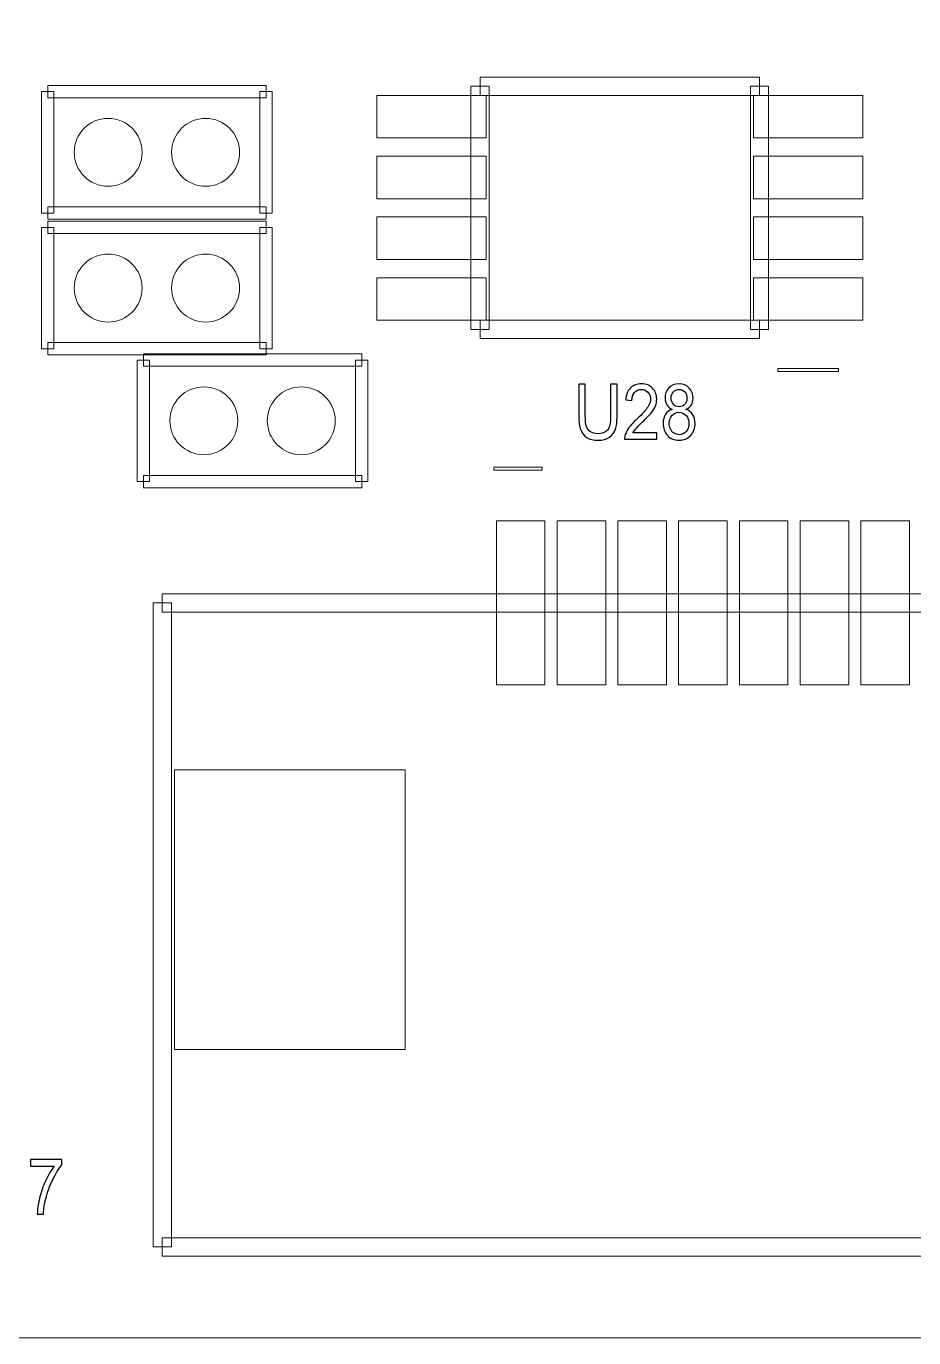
# Model space of a CAD drawing. Header units: millimetres. Extents: x -62 to 58, y -47 to 48.
# Drawn here: x -24.04 to -16.73, y -35.82 to -25.02 of the extents above; entities that cross this region are included whole.
import ezdxf

# ---------------------------------------------------------------- set-up
doc = ezdxf.new("R2010")
doc.units = ezdxf.units.MM
doc.header["$MEASUREMENT"] = 0
for name, color, linetype in [('BG_OUTLINE', 7, 'Continuous'), ('PG_SILKSCREEN_TOP', 7, 'Continuous'), ('PIN_SOLDERMASK_TOP', 7, 'Continuous'), ('RD_SILKSCREEN_TOP', 7, 'Continuous')]:
    doc.layers.add(name, color=color, linetype=linetype)

msp = doc.modelspace()

# ---------------------------------------------------------------- linework, layer by layer
at = {"layer": 'BG_OUTLINE', "lineweight": 9}
msp.add_open_spline([(-39.9999, -35.8165), (-39.9999, -35.8165), (-39.9999, 34.1833), (-39.9999, 34.1833), (-39.9999, 34.1833), (-39.9999, 34.1833), (39.9999, 34.1833), (39.9999, 34.1833), (39.9999, 34.1833), (39.9999, 34.1833), (39.9999, -35.8165), (39.9999, -35.8165), (39.9999, -35.8165), (39.9999, -35.8165), (-39.9999, -35.8165), (-39.9999, -35.8165)], degree=3, knots=[0, 0, 0, 0, 0.25, 0.25, 0.25, 0.25, 0.5, 0.5, 0.5, 0.5, 0.75, 0.75, 0.75, 0.75, 1, 1, 1, 1], dxfattribs=at)
at = {"layer": 'PG_SILKSCREEN_TOP', "lineweight": 9}
for points in [[(-20.3016, -25.5926), (-20.3016, -25.5926), (-20.3016, -25.4425), (-20.3016, -25.4425), (-20.3016, -25.4425), (-20.3016, -25.4425), (-18.0015, -25.4425), (-18.0015, -25.4425), (-18.0015, -25.4425), (-18.0015, -25.4425), (-18.0015, -25.5926), (-18.0015, -25.5926), (-18.0015, -25.5926), (-18.0015, -25.5926), (-20.3016, -25.5926), (-20.3016, -25.5926)], [(-23.8091, -26.5602), (-23.8091, -26.5602), (-23.9107, -26.5602), (-23.9107, -26.5602), (-23.9107, -26.5602), (-23.9107, -26.5602), (-23.9107, -25.5605), (-23.9107, -25.5605), (-23.9107, -25.5605), (-23.9107, -25.5605), (-23.8091, -25.5605), (-23.8091, -25.5605), (-23.8091, -25.5605), (-23.8091, -25.5605), (-23.8091, -26.5602), (-23.8091, -26.5602)], [(-23.8599, -25.6113), (-23.8599, -25.6113), (-23.8599, -25.5097), (-23.8599, -25.5097), (-23.8599, -25.5097), (-23.8599, -25.5097), (-22.0632, -25.5097), (-22.0632, -25.5097), (-22.0632, -25.5097), (-22.0632, -25.5097), (-22.0632, -25.6113), (-22.0632, -25.6113), (-22.0632, -25.6113), (-22.0632, -25.6113), (-23.8599, -25.6113), (-23.8599, -25.6113)], [(-22.114, -25.5605), (-22.114, -25.5605), (-22.0124, -25.5605), (-22.0124, -25.5605), (-22.0124, -25.5605), (-22.0124, -25.5605), (-22.0124, -26.5602), (-22.0124, -26.5602), (-22.0124, -26.5602), (-22.0124, -26.5602), (-22.114, -26.5602), (-22.114, -26.5602), (-22.114, -26.5602), (-22.114, -26.5602), (-22.114, -25.5605), (-22.114, -25.5605)], [(-20.2266, -27.5175), (-20.2266, -27.5175), (-20.3766, -27.5175), (-20.3766, -27.5175), (-20.3766, -27.5175), (-20.3766, -27.5175), (-20.3766, -25.5176), (-20.3766, -25.5176), (-20.3766, -25.5176), (-20.3766, -25.5176), (-20.2266, -25.5176), (-20.2266, -25.5176), (-20.2266, -25.5176), (-20.2266, -25.5176), (-20.2266, -27.5175), (-20.2266, -27.5175)], [(-18.0765, -25.5176), (-18.0765, -25.5176), (-17.9265, -25.5176), (-17.9265, -25.5176), (-17.9265, -25.5176), (-17.9265, -25.5176), (-17.9265, -27.5175), (-17.9265, -27.5175), (-17.9265, -27.5175), (-17.9265, -27.5175), (-18.0765, -27.5175), (-18.0765, -27.5175), (-18.0765, -27.5175), (-18.0765, -27.5175), (-18.0765, -25.5176), (-18.0765, -25.5176)], [(-22.0632, -26.5094), (-22.0632, -26.5094), (-22.0632, -26.611), (-22.0632, -26.611), (-22.0632, -26.611), (-22.0632, -26.611), (-23.8599, -26.611), (-23.8599, -26.611), (-23.8599, -26.611), (-23.8599, -26.611), (-23.8599, -26.5094), (-23.8599, -26.5094), (-23.8599, -26.5094), (-23.8599, -26.5094), (-22.0632, -26.5094), (-22.0632, -26.5094)], [(-23.8599, -26.7289), (-23.8599, -26.7289), (-23.8599, -26.6273), (-23.8599, -26.6273), (-23.8599, -26.6273), (-23.8599, -26.6273), (-22.0632, -26.6273), (-22.0632, -26.6273), (-22.0632, -26.6273), (-22.0632, -26.6273), (-22.0632, -26.7289), (-22.0632, -26.7289), (-22.0632, -26.7289), (-22.0632, -26.7289), (-23.8599, -26.7289), (-23.8599, -26.7289)], [(-23.8091, -27.6778), (-23.8091, -27.6778), (-23.9107, -27.6778), (-23.9107, -27.6778), (-23.9107, -27.6778), (-23.9107, -27.6778), (-23.9107, -26.6781), (-23.9107, -26.6781), (-23.9107, -26.6781), (-23.9107, -26.6781), (-23.8091, -26.6781), (-23.8091, -26.6781), (-23.8091, -26.6781), (-23.8091, -26.6781), (-23.8091, -27.6778), (-23.8091, -27.6778)], [(-22.114, -26.6781), (-22.114, -26.6781), (-22.0124, -26.6781), (-22.0124, -26.6781), (-22.0124, -26.6781), (-22.0124, -26.6781), (-22.0124, -27.6778), (-22.0124, -27.6778), (-22.0124, -27.6778), (-22.0124, -27.6778), (-22.114, -27.6778), (-22.114, -27.6778), (-22.114, -27.6778), (-22.114, -27.6778), (-22.114, -26.6781), (-22.114, -26.6781)], [(-18.0015, -27.4425), (-18.0015, -27.4425), (-18.0015, -27.5926), (-18.0015, -27.5926), (-18.0015, -27.5926), (-18.0015, -27.5926), (-20.3016, -27.5926), (-20.3016, -27.5926), (-20.3016, -27.5926), (-20.3016, -27.5926), (-20.3016, -27.4425), (-20.3016, -27.4425), (-20.3016, -27.4425), (-20.3016, -27.4425), (-18.0015, -27.4425), (-18.0015, -27.4425)], [(-22.0632, -27.627), (-22.0632, -27.627), (-22.0632, -27.7286), (-22.0632, -27.7286), (-22.0632, -27.7286), (-22.0632, -27.7286), (-23.8599, -27.7286), (-23.8599, -27.7286), (-23.8599, -27.7286), (-23.8599, -27.7286), (-23.8599, -27.627), (-23.8599, -27.627), (-23.8599, -27.627), (-23.8599, -27.627), (-22.0632, -27.627), (-22.0632, -27.627)], [(-23.0725, -27.8211), (-23.0725, -27.8211), (-23.0725, -27.7195), (-23.0725, -27.7195), (-23.0725, -27.7195), (-23.0725, -27.7195), (-21.2758, -27.7195), (-21.2758, -27.7195), (-21.2758, -27.7195), (-21.2758, -27.7195), (-21.2758, -27.8211), (-21.2758, -27.8211), (-21.2758, -27.8211), (-21.2758, -27.8211), (-23.0725, -27.8211), (-23.0725, -27.8211)], [(-23.0217, -28.77), (-23.0217, -28.77), (-23.1233, -28.77), (-23.1233, -28.77), (-23.1233, -28.77), (-23.1233, -28.77), (-23.1233, -27.7703), (-23.1233, -27.7703), (-23.1233, -27.7703), (-23.1233, -27.7703), (-23.0217, -27.7703), (-23.0217, -27.7703), (-23.0217, -27.7703), (-23.0217, -27.7703), (-23.0217, -28.77), (-23.0217, -28.77)], [(-21.3266, -27.7703), (-21.3266, -27.7703), (-21.225, -27.7703), (-21.225, -27.7703), (-21.225, -27.7703), (-21.225, -27.7703), (-21.225, -28.77), (-21.225, -28.77), (-21.225, -28.77), (-21.225, -28.77), (-21.3266, -28.77), (-21.3266, -28.77), (-21.3266, -28.77), (-21.3266, -28.77), (-21.3266, -27.7703), (-21.3266, -27.7703)], [(-17.3522, -27.8638), (-17.3522, -27.8638), (-17.8521, -27.8638), (-17.8521, -27.8638), (-17.8521, -27.8638), (-17.8521, -27.8638), (-17.8521, -27.8384), (-17.8521, -27.8384), (-17.8521, -27.8384), (-17.8521, -27.8384), (-17.3522, -27.8384), (-17.3522, -27.8384), (-17.3522, -27.8384), (-17.3522, -27.8384), (-17.3522, -27.8638), (-17.3522, -27.8638)], [(-20.1897, -28.6512), (-20.1897, -28.6512), (-19.7898, -28.6512), (-19.7898, -28.6512), (-19.7898, -28.6512), (-19.7898, -28.6512), (-19.7898, -28.6766), (-19.7898, -28.6766), (-19.7898, -28.6766), (-19.7898, -28.6766), (-20.1897, -28.6766), (-20.1897, -28.6766), (-20.1897, -28.6766), (-20.1897, -28.6766), (-20.1897, -28.6512), (-20.1897, -28.6512)], [(-21.2758, -28.7192), (-21.2758, -28.7192), (-21.2758, -28.8208), (-21.2758, -28.8208), (-21.2758, -28.8208), (-21.2758, -28.8208), (-23.0725, -28.8208), (-23.0725, -28.8208), (-23.0725, -28.8208), (-23.0725, -28.8208), (-23.0725, -28.7192), (-23.0725, -28.7192), (-23.0725, -28.7192), (-23.0725, -28.7192), (-21.2758, -28.7192), (-21.2758, -28.7192)], [(-22.9924, -29.7688), (-22.9924, -29.7688), (-22.8423, -29.7688), (-22.8423, -29.7688), (-22.8423, -29.7688), (-22.8423, -29.7688), (-22.8423, -35.0687), (-22.8423, -35.0687), (-22.8423, -35.0687), (-22.8423, -35.0687), (-22.9924, -35.0687), (-22.9924, -35.0687), (-22.9924, -35.0687), (-22.9924, -35.0687), (-22.9924, -29.7688), (-22.9924, -29.7688)], [(-1.5173, -29.6937), (-1.5173, -29.6937), (-1.5173, -29.8438), (-1.5173, -29.8438), (-1.5173, -29.8438), (-1.5173, -29.8438), (-22.9174, -29.8438), (-22.9174, -29.8438), (-22.9174, -29.8438), (-22.9174, -29.8438), (-22.9174, -29.6937), (-22.9174, -29.6937), (-22.9174, -29.6937), (-22.9174, -29.6937), (-1.5173, -29.6937), (-1.5173, -29.6937)], [(-22.9174, -35.1437), (-22.9174, -35.1437), (-22.9174, -34.9937), (-22.9174, -34.9937), (-22.9174, -34.9937), (-22.9174, -34.9937), (-1.5173, -34.9937), (-1.5173, -34.9937), (-1.5173, -34.9937), (-1.5173, -34.9937), (-1.5173, -35.1437), (-1.5173, -35.1437), (-1.5173, -35.1437), (-1.5173, -35.1437), (-22.9174, -35.1437), (-22.9174, -35.1437)]]:
    msp.add_open_spline(points, degree=3, knots=[0, 0, 0, 0, 0.25, 0.25, 0.25, 0.25, 0.5, 0.5, 0.5, 0.5, 0.75, 0.75, 0.75, 0.75, 1, 1, 1, 1], dxfattribs=at)
at = {"layer": 'PIN_SOLDERMASK_TOP', "lineweight": 9}
for points in [[(-20.2516, -25.9425), (-20.2516, -25.9425), (-21.1516, -25.9425), (-21.1516, -25.9425), (-21.1516, -25.9425), (-21.1516, -25.9425), (-21.1516, -25.5925), (-21.1516, -25.5925), (-21.1516, -25.5925), (-21.1516, -25.5925), (-20.2516, -25.5925), (-20.2516, -25.5925), (-20.2516, -25.5925), (-20.2516, -25.5925), (-20.2516, -25.9425), (-20.2516, -25.9425)], [(-17.1515, -25.9425), (-17.1515, -25.9425), (-18.0515, -25.9425), (-18.0515, -25.9425), (-18.0515, -25.9425), (-18.0515, -25.9425), (-18.0515, -25.5925), (-18.0515, -25.5925), (-18.0515, -25.5925), (-18.0515, -25.5925), (-17.1515, -25.5925), (-17.1515, -25.5925), (-17.1515, -25.5925), (-17.1515, -25.5925), (-17.1515, -25.9425), (-17.1515, -25.9425)], [(-23.083, -26.0603), (-23.083, -25.906), (-23.2081, -25.781), (-23.3624, -25.781), (-23.3624, -25.781), (-23.5167, -25.7809), (-23.6418, -25.906), (-23.6418, -26.0603), (-23.6418, -26.0603), (-23.6418, -26.2147), (-23.5167, -26.3397), (-23.3624, -26.3397), (-23.3624, -26.3397), (-23.2081, -26.3398), (-23.083, -26.2147), (-23.083, -26.0604)], [(-22.2813, -26.0603), (-22.2813, -25.906), (-22.4064, -25.781), (-22.5607, -25.781), (-22.5607, -25.781), (-22.715, -25.7809), (-22.8401, -25.906), (-22.8401, -26.0603), (-22.8401, -26.0603), (-22.8401, -26.2147), (-22.715, -26.3397), (-22.5607, -26.3397), (-22.5607, -26.3397), (-22.4064, -26.3398), (-22.2813, -26.2147), (-22.2813, -26.0604)], [(-20.2516, -26.4425), (-20.2516, -26.4425), (-21.1516, -26.4425), (-21.1516, -26.4425), (-21.1516, -26.4425), (-21.1516, -26.4425), (-21.1516, -26.0925), (-21.1516, -26.0925), (-21.1516, -26.0925), (-21.1516, -26.0925), (-20.2516, -26.0925), (-20.2516, -26.0925), (-20.2516, -26.0925), (-20.2516, -26.0925), (-20.2516, -26.4425), (-20.2516, -26.4425)], [(-17.1515, -26.4425), (-17.1515, -26.4425), (-18.0515, -26.4425), (-18.0515, -26.4425), (-18.0515, -26.4425), (-18.0515, -26.4425), (-18.0515, -26.0925), (-18.0515, -26.0925), (-18.0515, -26.0925), (-18.0515, -26.0925), (-17.1515, -26.0925), (-17.1515, -26.0925), (-17.1515, -26.0925), (-17.1515, -26.0925), (-17.1515, -26.4425), (-17.1515, -26.4425)], [(-20.2516, -26.9426), (-20.2516, -26.9426), (-21.1516, -26.9426), (-21.1516, -26.9426), (-21.1516, -26.9426), (-21.1516, -26.9426), (-21.1516, -26.5926), (-21.1516, -26.5926), (-21.1516, -26.5926), (-21.1516, -26.5926), (-20.2516, -26.5926), (-20.2516, -26.5926), (-20.2516, -26.5926), (-20.2516, -26.5926), (-20.2516, -26.9426), (-20.2516, -26.9426)], [(-17.1515, -26.9426), (-17.1515, -26.9426), (-18.0515, -26.9426), (-18.0515, -26.9426), (-18.0515, -26.9426), (-18.0515, -26.9426), (-18.0515, -26.5926), (-18.0515, -26.5926), (-18.0515, -26.5926), (-18.0515, -26.5926), (-17.1515, -26.5926), (-17.1515, -26.5926), (-17.1515, -26.5926), (-17.1515, -26.5926), (-17.1515, -26.9426), (-17.1515, -26.9426)], [(-23.083, -27.178), (-23.083, -27.0236), (-23.2081, -26.8986), (-23.3624, -26.8986), (-23.3624, -26.8986), (-23.5167, -26.8985), (-23.6418, -27.0236), (-23.6418, -27.1779), (-23.6418, -27.1779), (-23.6418, -27.3323), (-23.5167, -27.4573), (-23.3624, -27.4573), (-23.3624, -27.4573), (-23.2081, -27.4574), (-23.083, -27.3323), (-23.083, -27.178)], [(-22.2813, -27.178), (-22.2813, -27.0236), (-22.4064, -26.8986), (-22.5607, -26.8986), (-22.5607, -26.8986), (-22.715, -26.8985), (-22.8401, -27.0236), (-22.8401, -27.1779), (-22.8401, -27.1779), (-22.8401, -27.3323), (-22.715, -27.4573), (-22.5607, -27.4573), (-22.5607, -27.4573), (-22.4064, -27.4574), (-22.2813, -27.3323), (-22.2813, -27.178)], [(-20.2516, -27.4426), (-20.2516, -27.4426), (-21.1516, -27.4426), (-21.1516, -27.4426), (-21.1516, -27.4426), (-21.1516, -27.4426), (-21.1516, -27.0926), (-21.1516, -27.0926), (-21.1516, -27.0926), (-21.1516, -27.0926), (-20.2516, -27.0926), (-20.2516, -27.0926), (-20.2516, -27.0926), (-20.2516, -27.0926), (-20.2516, -27.4426), (-20.2516, -27.4426)], [(-17.1515, -27.4426), (-17.1515, -27.4426), (-18.0515, -27.4426), (-18.0515, -27.4426), (-18.0515, -27.4426), (-18.0515, -27.4426), (-18.0515, -27.0926), (-18.0515, -27.0926), (-18.0515, -27.0926), (-18.0515, -27.0926), (-17.1515, -27.0926), (-17.1515, -27.0926), (-17.1515, -27.0926), (-17.1515, -27.0926), (-17.1515, -27.4426), (-17.1515, -27.4426)], [(-22.2956, -28.2702), (-22.2956, -28.1158), (-22.4207, -27.9908), (-22.575, -27.9908), (-22.575, -27.9908), (-22.7293, -27.9907), (-22.8544, -28.1158), (-22.8544, -28.2701), (-22.8544, -28.2701), (-22.8544, -28.4245), (-22.7293, -28.5495), (-22.575, -28.5495), (-22.575, -28.5495), (-22.4207, -28.5496), (-22.2956, -28.4245), (-22.2956, -28.2702)], [(-21.4939, -28.2702), (-21.4939, -28.1158), (-21.619, -27.9908), (-21.7733, -27.9908), (-21.7733, -27.9908), (-21.9276, -27.9907), (-22.0527, -28.1158), (-22.0527, -28.2701), (-22.0527, -28.2701), (-22.0527, -28.4245), (-21.9276, -28.5495), (-21.7733, -28.5495), (-21.7733, -28.5495), (-21.619, -28.5496), (-21.4939, -28.4245), (-21.4939, -28.2702)], [(-19.7673, -29.0937), (-19.7673, -29.0937), (-19.7673, -30.4438), (-19.7673, -30.4438), (-19.7673, -30.4438), (-19.7673, -30.4438), (-20.1673, -30.4438), (-20.1673, -30.4438), (-20.1673, -30.4438), (-20.1673, -30.4438), (-20.1673, -29.0937), (-20.1673, -29.0937), (-20.1673, -29.0937), (-20.1673, -29.0937), (-19.7673, -29.0937), (-19.7673, -29.0937)], [(-19.2673, -29.0937), (-19.2673, -29.0937), (-19.2673, -30.4438), (-19.2673, -30.4438), (-19.2673, -30.4438), (-19.2673, -30.4438), (-19.6673, -30.4438), (-19.6673, -30.4438), (-19.6673, -30.4438), (-19.6673, -30.4438), (-19.6673, -29.0937), (-19.6673, -29.0937), (-19.6673, -29.0937), (-19.6673, -29.0937), (-19.2673, -29.0937), (-19.2673, -29.0937)], [(-18.7673, -29.0937), (-18.7673, -29.0937), (-18.7673, -30.4438), (-18.7673, -30.4438), (-18.7673, -30.4438), (-18.7673, -30.4438), (-19.1673, -30.4438), (-19.1673, -30.4438), (-19.1673, -30.4438), (-19.1673, -30.4438), (-19.1673, -29.0937), (-19.1673, -29.0937), (-19.1673, -29.0937), (-19.1673, -29.0937), (-18.7673, -29.0937), (-18.7673, -29.0937)], [(-18.2674, -29.0937), (-18.2674, -29.0937), (-18.2674, -30.4438), (-18.2674, -30.4438), (-18.2674, -30.4438), (-18.2674, -30.4438), (-18.6674, -30.4438), (-18.6674, -30.4438), (-18.6674, -30.4438), (-18.6674, -30.4438), (-18.6674, -29.0937), (-18.6674, -29.0937), (-18.6674, -29.0937), (-18.6674, -29.0937), (-18.2674, -29.0937), (-18.2674, -29.0937)], [(-17.7674, -29.0937), (-17.7674, -29.0937), (-17.7674, -30.4438), (-17.7674, -30.4438), (-17.7674, -30.4438), (-17.7674, -30.4438), (-18.1674, -30.4438), (-18.1674, -30.4438), (-18.1674, -30.4438), (-18.1674, -30.4438), (-18.1674, -29.0937), (-18.1674, -29.0937), (-18.1674, -29.0937), (-18.1674, -29.0937), (-17.7674, -29.0937), (-17.7674, -29.0937)], [(-17.2674, -29.0937), (-17.2674, -29.0937), (-17.2674, -30.4438), (-17.2674, -30.4438), (-17.2674, -30.4438), (-17.2674, -30.4438), (-17.6674, -30.4438), (-17.6674, -30.4438), (-17.6674, -30.4438), (-17.6674, -30.4438), (-17.6674, -29.0937), (-17.6674, -29.0937), (-17.6674, -29.0937), (-17.6674, -29.0937), (-17.2674, -29.0937), (-17.2674, -29.0937)], [(-16.7674, -29.0937), (-16.7674, -29.0937), (-16.7674, -30.4438), (-16.7674, -30.4438), (-16.7674, -30.4438), (-16.7674, -30.4438), (-17.1674, -30.4438), (-17.1674, -30.4438), (-17.1674, -30.4438), (-17.1674, -30.4438), (-17.1674, -29.0937), (-17.1674, -29.0937), (-17.1674, -29.0937), (-17.1674, -29.0937), (-16.7674, -29.0937), (-16.7674, -29.0937)], [(-20.9173, -31.1437), (-20.9173, -31.1437), (-20.9173, -33.4437), (-20.9173, -33.4437), (-20.9173, -33.4437), (-20.9173, -33.4437), (-22.8173, -33.4437), (-22.8173, -33.4437), (-22.8173, -33.4437), (-22.8173, -33.4437), (-22.8173, -31.1437), (-22.8173, -31.1437), (-22.8173, -31.1437), (-22.8173, -31.1437), (-20.9173, -31.1437), (-20.9173, -31.1437)]]:
    msp.add_open_spline(points, degree=3, knots=[0, 0, 0, 0, 0.25, 0.25, 0.25, 0.25, 0.5, 0.5, 0.5, 0.5, 0.75, 0.75, 0.75, 0.75, 1, 1, 1, 1], dxfattribs=at)
at = {"layer": 'RD_SILKSCREEN_TOP', "color": 142}
for points, knots in [([(-19.2271, -27.968), (-19.2271, -27.968), (-19.174, -27.968), (-19.174, -27.968), (-19.174, -27.968), (-19.174, -27.968), (-19.174, -28.2307), (-19.174, -28.2307), (-19.174, -28.2307), (-19.174, -28.2763), (-19.1786, -28.3126), (-19.1877, -28.3395), (-19.1877, -28.3395), (-19.1969, -28.3664), (-19.2132, -28.3882), (-19.237, -28.405), (-19.237, -28.405), (-19.2608, -28.422), (-19.2918, -28.4303), (-19.3304, -28.4303), (-19.3304, -28.4303), (-19.3679, -28.4303), (-19.3986, -28.423), (-19.4223, -28.4083), (-19.4223, -28.4083), (-19.4462, -28.3937), (-19.4633, -28.3724), (-19.4734, -28.3446), (-19.4734, -28.3446), (-19.4836, -28.3168), (-19.4886, -28.2789), (-19.4886, -28.2307), (-19.4886, -28.2307), (-19.4886, -28.2307), (-19.4886, -27.968), (-19.4886, -27.968), (-19.4886, -27.968), (-19.4886, -27.968), (-19.4357, -27.968), (-19.4357, -27.968), (-19.4357, -27.968), (-19.4357, -27.968), (-19.4357, -28.2304), (-19.4357, -28.2304), (-19.4357, -28.2304), (-19.4357, -28.2699), (-19.4325, -28.299), (-19.426, -28.3176), (-19.426, -28.3176), (-19.4196, -28.3363), (-19.4084, -28.3507), (-19.3928, -28.3609), (-19.3928, -28.3609), (-19.3771, -28.3711), (-19.3578, -28.3761), (-19.335, -28.3761), (-19.335, -28.3761), (-19.2961, -28.3761), (-19.2684, -28.3661), (-19.2518, -28.346), (-19.2518, -28.346), (-19.2353, -28.326), (-19.2271, -28.2875), (-19.2271, -28.2304), (-19.2271, -28.2304), (-19.2271, -28.2304), (-19.2271, -27.968), (-19.2271, -27.968)], [0, 0, 0, 0, 0.0588235, 0.0588235, 0.0588235, 0.0588235, 0.1176471, 0.1176471, 0.1176471, 0.1176471, 0.1764706, 0.1764706, 0.1764706, 0.1764706, 0.2352941, 0.2352941, 0.2352941, 0.2352941, 0.2941176, 0.2941176, 0.2941176, 0.2941176, 0.3529412, 0.3529412, 0.3529412, 0.3529412, 0.4117647, 0.4117647, 0.4117647, 0.4117647, 0.4705882, 0.4705882, 0.4705882, 0.4705882, 0.5294118, 0.5294118, 0.5294118, 0.5294118, 0.5882353, 0.5882353, 0.5882353, 0.5882353, 0.6470588, 0.6470588, 0.6470588, 0.6470588, 0.7058824, 0.7058824, 0.7058824, 0.7058824, 0.7647059, 0.7647059, 0.7647059, 0.7647059, 0.8235294, 0.8235294, 0.8235294, 0.8235294, 0.8823529, 0.8823529, 0.8823529, 0.8823529, 0.9411765, 0.9411765, 0.9411765, 0.9411765, 1, 1, 1, 1]), ([(-18.8477, -28.3689), (-18.8477, -28.3689), (-18.8477, -28.4226), (-18.8477, -28.4226), (-18.8477, -28.4226), (-18.8477, -28.4226), (-19.112, -28.4226), (-19.112, -28.4226), (-19.112, -28.4226), (-19.1125, -28.4092), (-19.1105, -28.3962), (-19.1064, -28.3839), (-19.1064, -28.3839), (-19.0997, -28.3633), (-19.0889, -28.3432), (-19.0741, -28.3233), (-19.0741, -28.3233), (-19.0591, -28.3035), (-19.0377, -28.2806), (-19.0098, -28.2545), (-19.0098, -28.2545), (-18.9663, -28.214), (-18.9369, -28.1819), (-18.9216, -28.1582), (-18.9216, -28.1582), (-18.9064, -28.1346), (-18.8987, -28.1122), (-18.8987, -28.0911), (-18.8987, -28.0911), (-18.8987, -28.069), (-18.9057, -28.0504), (-18.9196, -28.0351), (-18.9196, -28.0351), (-18.9336, -28.02), (-18.9517, -28.0124), (-18.974, -28.0124), (-18.974, -28.0124), (-18.9977, -28.0124), (-19.0166, -28.0204), (-19.0307, -28.0366), (-19.0307, -28.0366), (-19.045, -28.0527), (-19.0522, -28.075), (-19.0524, -28.1035), (-19.0524, -28.1035), (-19.0524, -28.1035), (-19.1029, -28.0977), (-19.1029, -28.0977), (-19.1029, -28.0977), (-19.0993, -28.0548), (-19.0863, -28.0222), (-19.0638, -27.9998), (-19.0638, -27.9998), (-19.0413, -27.9774), (-19.0109, -27.9661), (-18.9729, -27.9661), (-18.9729, -27.9661), (-18.9345, -27.9661), (-18.9042, -27.9783), (-18.8818, -28.0024), (-18.8818, -28.0024), (-18.8594, -28.0267), (-18.8482, -28.0566), (-18.8482, -28.0924), (-18.8482, -28.0924), (-18.8482, -28.1106), (-18.8514, -28.1285), (-18.858, -28.1461), (-18.858, -28.1461), (-18.8646, -28.1636), (-18.8755, -28.1821), (-18.8907, -28.2015), (-18.8907, -28.2015), (-18.9058, -28.221), (-18.9311, -28.2477), (-18.9664, -28.2815), (-18.9664, -28.2815), (-18.9959, -28.3097), (-19.0147, -28.3287), (-19.0231, -28.3388), (-19.0231, -28.3388), (-19.0315, -28.3487), (-19.0384, -28.3588), (-19.0439, -28.3689), (-19.0439, -28.3689), (-19.0439, -28.3689), (-18.8477, -28.3689), (-18.8477, -28.3689)], [0, 0, 0, 0, 0.0454545, 0.0454545, 0.0454545, 0.0454545, 0.0909091, 0.0909091, 0.0909091, 0.0909091, 0.1363636, 0.1363636, 0.1363636, 0.1363636, 0.1818182, 0.1818182, 0.1818182, 0.1818182, 0.2272727, 0.2272727, 0.2272727, 0.2272727, 0.2727273, 0.2727273, 0.2727273, 0.2727273, 0.3181818, 0.3181818, 0.3181818, 0.3181818, 0.3636364, 0.3636364, 0.3636364, 0.3636364, 0.4090909, 0.4090909, 0.4090909, 0.4090909, 0.4545455, 0.4545455, 0.4545455, 0.4545455, 0.5, 0.5, 0.5, 0.5, 0.5454545, 0.5454545, 0.5454545, 0.5454545, 0.5909091, 0.5909091, 0.5909091, 0.5909091, 0.6363636, 0.6363636, 0.6363636, 0.6363636, 0.6818182, 0.6818182, 0.6818182, 0.6818182, 0.7272727, 0.7272727, 0.7272727, 0.7272727, 0.7727273, 0.7727273, 0.7727273, 0.7727273, 0.8181818, 0.8181818, 0.8181818, 0.8181818, 0.8636364, 0.8636364, 0.8636364, 0.8636364, 0.9090909, 0.9090909, 0.9090909, 0.9090909, 0.9545455, 0.9545455, 0.9545455, 0.9545455, 1, 1, 1, 1]), ([(-18.7194, -28.1761), (-18.7398, -28.1676), (-18.7548, -28.1556), (-18.7648, -28.1398), (-18.7648, -28.1398), (-18.7746, -28.1242), (-18.7795, -28.1053), (-18.7795, -28.0834), (-18.7795, -28.0834), (-18.7795, -28.0503), (-18.769, -28.0226), (-18.7481, -28), (-18.7481, -28), (-18.7271, -27.9775), (-18.6994, -27.9661), (-18.6646, -27.9661), (-18.6646, -27.9661), (-18.6297, -27.9661), (-18.6015, -27.9777), (-18.5802, -28.0007), (-18.5802, -28.0007), (-18.559, -28.0238), (-18.5484, -28.0519), (-18.5484, -28.085), (-18.5484, -28.085), (-18.5484, -28.1061), (-18.5532, -28.1244), (-18.5629, -28.14), (-18.5629, -28.14), (-18.5727, -28.1556), (-18.5874, -28.1676), (-18.6073, -28.1761), (-18.6073, -28.1761), (-18.5828, -28.1852), (-18.5641, -28.1998), (-18.5512, -28.2201), (-18.5512, -28.2201), (-18.5384, -28.2404), (-18.532, -28.2646), (-18.532, -28.2926), (-18.532, -28.2926), (-18.532, -28.3316), (-18.5441, -28.3642), (-18.5682, -28.3906), (-18.5682, -28.3906), (-18.5925, -28.4171), (-18.6243, -28.4303), (-18.6638, -28.4303), (-18.6638, -28.4303), (-18.7033, -28.4303), (-18.735, -28.4171), (-18.7592, -28.3905), (-18.7592, -28.3905), (-18.7834, -28.364), (-18.7956, -28.3308), (-18.7956, -28.2912), (-18.7956, -28.2912), (-18.7956, -28.2616), (-18.789, -28.2369), (-18.7757, -28.2169), (-18.7757, -28.2169), (-18.7626, -28.197), (-18.7438, -28.1833), (-18.7194, -28.1761)], [0, 0, 0, 0, 0.0625, 0.0625, 0.0625, 0.0625, 0.125, 0.125, 0.125, 0.125, 0.1875, 0.1875, 0.1875, 0.1875, 0.25, 0.25, 0.25, 0.25, 0.3125, 0.3125, 0.3125, 0.3125, 0.375, 0.375, 0.375, 0.375, 0.4375, 0.4375, 0.4375, 0.4375, 0.5, 0.5, 0.5, 0.5, 0.5625, 0.5625, 0.5625, 0.5625, 0.625, 0.625, 0.625, 0.625, 0.6875, 0.6875, 0.6875, 0.6875, 0.75, 0.75, 0.75, 0.75, 0.8125, 0.8125, 0.8125, 0.8125, 0.875, 0.875, 0.875, 0.875, 0.9375, 0.9375, 0.9375, 0.9375, 1, 1, 1, 1]), ([(-18.7292, -28.0815), (-18.7292, -28.103), (-18.7231, -28.1206), (-18.711, -28.1342), (-18.711, -28.1342), (-18.6988, -28.1479), (-18.6829, -28.1547), (-18.6635, -28.1547), (-18.6635, -28.1547), (-18.6446, -28.1547), (-18.6291, -28.148), (-18.6169, -28.1344), (-18.6169, -28.1344), (-18.6048, -28.1209), (-18.5989, -28.1043), (-18.5989, -28.0847), (-18.5989, -28.0847), (-18.5989, -28.0641), (-18.605, -28.047), (-18.6175, -28.033), (-18.6175, -28.033), (-18.63, -28.0191), (-18.6455, -28.0121), (-18.664, -28.0121), (-18.664, -28.0121), (-18.6828, -28.0121), (-18.6983, -28.019), (-18.7108, -28.0325), (-18.7108, -28.0325), (-18.7231, -28.0462), (-18.7292, -28.0626), (-18.7292, -28.0815)], [0, 0, 0, 0, 0.125, 0.125, 0.125, 0.125, 0.25, 0.25, 0.25, 0.25, 0.375, 0.375, 0.375, 0.375, 0.5, 0.5, 0.5, 0.5, 0.625, 0.625, 0.625, 0.625, 0.75, 0.75, 0.75, 0.75, 0.875, 0.875, 0.875, 0.875, 1, 1, 1, 1]), ([(-18.7451, -28.2915), (-18.7451, -28.3073), (-18.7417, -28.3228), (-18.7351, -28.3376), (-18.7351, -28.3376), (-18.7285, -28.3525), (-18.7187, -28.3641), (-18.7055, -28.3722), (-18.7055, -28.3722), (-18.6924, -28.3804), (-18.6783, -28.3845), (-18.6632, -28.3845), (-18.6632, -28.3845), (-18.6397, -28.3845), (-18.6204, -28.3759), (-18.6052, -28.3587), (-18.6052, -28.3587), (-18.5898, -28.3415), (-18.5822, -28.3197), (-18.5822, -28.2933), (-18.5822, -28.2933), (-18.5822, -28.2664), (-18.59, -28.2442), (-18.6058, -28.2266), (-18.6058, -28.2266), (-18.6215, -28.209), (-18.6412, -28.2002), (-18.6649, -28.2002), (-18.6649, -28.2002), (-18.688, -28.2002), (-18.7071, -28.2089), (-18.7223, -28.2263), (-18.7223, -28.2263), (-18.7374, -28.2437), (-18.7451, -28.2654), (-18.7451, -28.2915)], [0, 0, 0, 0, 0.1111111, 0.1111111, 0.1111111, 0.1111111, 0.2222222, 0.2222222, 0.2222222, 0.2222222, 0.3333333, 0.3333333, 0.3333333, 0.3333333, 0.4444444, 0.4444444, 0.4444444, 0.4444444, 0.5555556, 0.5555556, 0.5555556, 0.5555556, 0.6666667, 0.6666667, 0.6666667, 0.6666667, 0.7777778, 0.7777778, 0.7777778, 0.7777778, 0.8888889, 0.8888889, 0.8888889, 0.8888889, 1, 1, 1, 1]), ([(-24.0019, -34.403), (-24.0019, -34.403), (-24.0019, -34.3494), (-24.0019, -34.3494), (-24.0019, -34.3494), (-24.0019, -34.3494), (-23.743, -34.3494), (-23.743, -34.3494), (-23.743, -34.3494), (-23.743, -34.3494), (-23.743, -34.3928), (-23.743, -34.3928), (-23.743, -34.3928), (-23.7684, -34.4236), (-23.7937, -34.4645), (-23.8188, -34.5155), (-23.8188, -34.5155), (-23.8437, -34.5665), (-23.863, -34.6191), (-23.8767, -34.673), (-23.8767, -34.673), (-23.8865, -34.7111), (-23.8928, -34.7527), (-23.8955, -34.798), (-23.8955, -34.798), (-23.8955, -34.798), (-23.9459, -34.798), (-23.9459, -34.798), (-23.9459, -34.798), (-23.9454, -34.7622), (-23.9393, -34.719), (-23.9275, -34.6684), (-23.9275, -34.6684), (-23.9156, -34.6178), (-23.8987, -34.5689), (-23.8766, -34.5219), (-23.8766, -34.5219), (-23.8544, -34.4749), (-23.8309, -34.4352), (-23.806, -34.403), (-23.806, -34.403), (-23.806, -34.403), (-24.0019, -34.403), (-24.0019, -34.403)], [0, 0, 0, 0, 0.0909091, 0.0909091, 0.0909091, 0.0909091, 0.1818182, 0.1818182, 0.1818182, 0.1818182, 0.2727273, 0.2727273, 0.2727273, 0.2727273, 0.3636364, 0.3636364, 0.3636364, 0.3636364, 0.4545455, 0.4545455, 0.4545455, 0.4545455, 0.5454545, 0.5454545, 0.5454545, 0.5454545, 0.6363636, 0.6363636, 0.6363636, 0.6363636, 0.7272727, 0.7272727, 0.7272727, 0.7272727, 0.8181818, 0.8181818, 0.8181818, 0.8181818, 0.9090909, 0.9090909, 0.9090909, 0.9090909, 1, 1, 1, 1])]:
    msp.add_open_spline(points, degree=3, knots=knots, dxfattribs=at)

doc.saveas('drawing.dxf')
